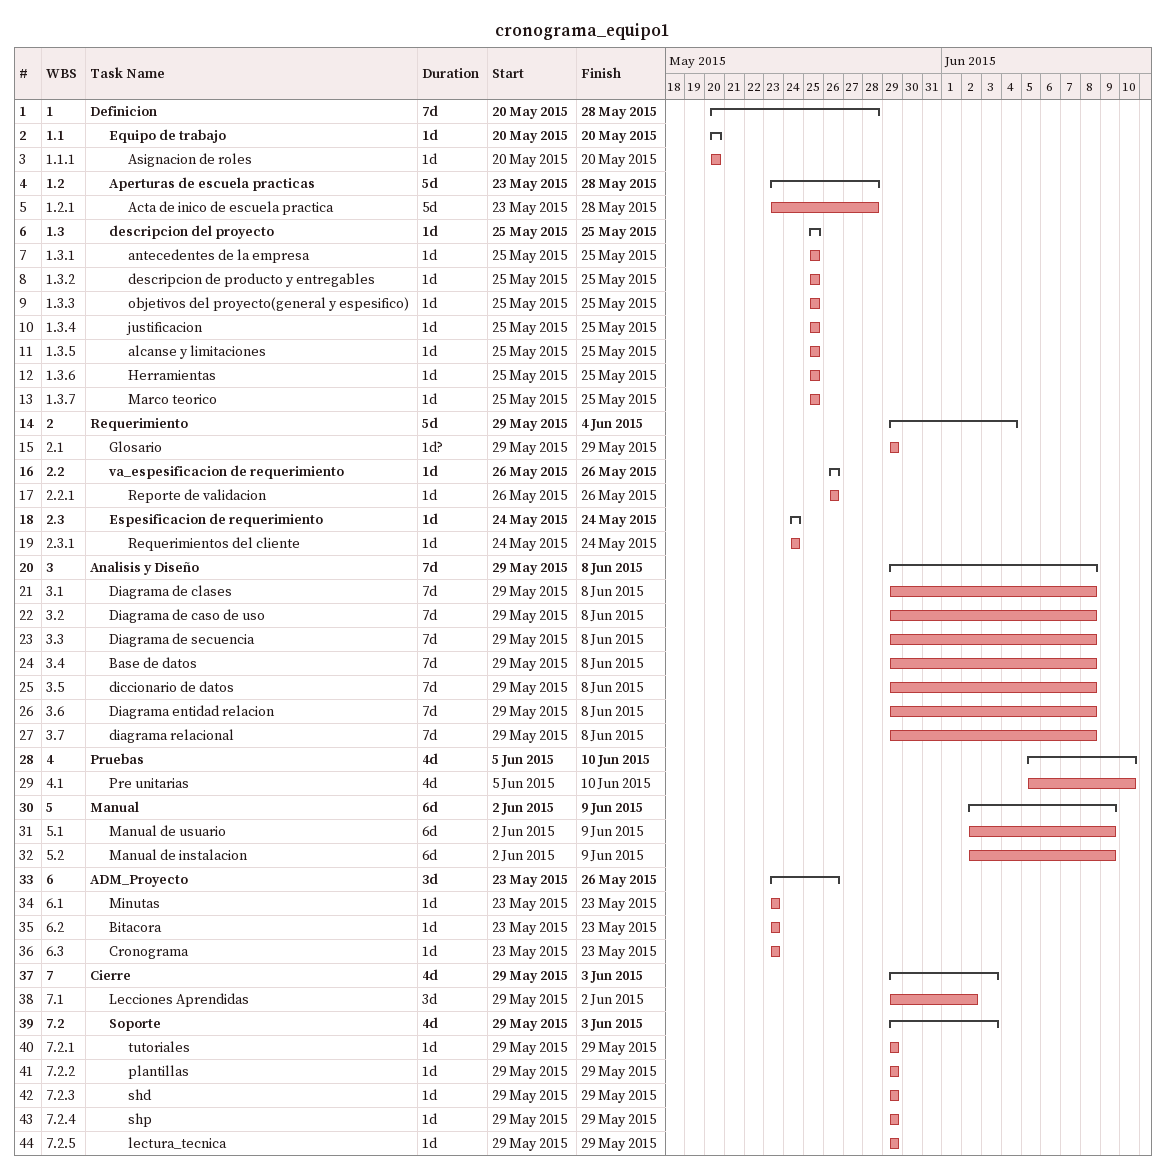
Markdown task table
cronograma_equipo1

| ID | WBS | Task | Duration | Start | Finish |
|---|---|---|---|---|---|
| 1 | 1 | **Definicion** | 7d | 2015-05-20 | 2015-05-28 |
| 2 | 1.1 | **Equipo de trabajo** | 1d | 2015-05-20 | 2015-05-20 |
| 3 | 1.1.1 | Asignacion de roles | 1d | 2015-05-20 | 2015-05-20 |
| 4 | 1.2 | **Aperturas de escuela practicas** | 5d | 2015-05-23 | 2015-05-28 |
| 5 | 1.2.1 | Acta de inico de escuela practica | 5d | 2015-05-23 | 2015-05-28 |
| 6 | 1.3 | **descripcion del proyecto** | 1d | 2015-05-25 | 2015-05-25 |
| 7 | 1.3.1 | antecedentes de la empresa | 1d | 2015-05-25 | 2015-05-25 |
| 8 | 1.3.2 | descripcion de producto y entregables | 1d | 2015-05-25 | 2015-05-25 |
| 9 | 1.3.3 | objetivos del proyecto(general y espesifico) | 1d | 2015-05-25 | 2015-05-25 |
| 10 | 1.3.4 | justificacion | 1d | 2015-05-25 | 2015-05-25 |
| 11 | 1.3.5 | alcanse y limitaciones | 1d | 2015-05-25 | 2015-05-25 |
| 12 | 1.3.6 | Herramientas | 1d | 2015-05-25 | 2015-05-25 |
| 13 | 1.3.7 | Marco teorico | 1d | 2015-05-25 | 2015-05-25 |
| 14 | 2 | **Requerimiento** | 5d | 2015-05-29 | 2015-06-04 |
| 15 | 2.1 | Glosario | 1d? | 2015-05-29 | 2015-05-29 |
| 16 | 2.2 | **va_espesificacion de requerimiento** | 1d | 2015-05-26 | 2015-05-26 |
| 17 | 2.2.1 | Reporte de validacion | 1d | 2015-05-26 | 2015-05-26 |
| 18 | 2.3 | **Espesificacion de requerimiento** | 1d | 2015-05-24 | 2015-05-24 |
| 19 | 2.3.1 | Requerimientos del cliente | 1d | 2015-05-24 | 2015-05-24 |
| 20 | 3 | **Analisis y Diseño** | 7d | 2015-05-29 | 2015-06-08 |
| 21 | 3.1 | Diagrama de clases | 7d | 2015-05-29 | 2015-06-08 |
| 22 | 3.2 | Diagrama de caso de uso | 7d | 2015-05-29 | 2015-06-08 |
| 23 | 3.3 | Diagrama de secuencia | 7d | 2015-05-29 | 2015-06-08 |
| 24 | 3.4 | Base de datos | 7d | 2015-05-29 | 2015-06-08 |
| 25 | 3.5 | diccionario de datos | 7d | 2015-05-29 | 2015-06-08 |
| 26 | 3.6 | Diagrama entidad relacion | 7d | 2015-05-29 | 2015-06-08 |
| 27 | 3.7 | diagrama relacional | 7d | 2015-05-29 | 2015-06-08 |
| 28 | 4 | **Pruebas** | 4d | 2015-06-05 | 2015-06-10 |
| 29 | 4.1 | Pre unitarias | 4d | 2015-06-05 | 2015-06-10 |
| 30 | 5 | **Manual** | 6d | 2015-06-02 | 2015-06-09 |
| 31 | 5.1 | Manual de usuario | 6d | 2015-06-02 | 2015-06-09 |
| 32 | 5.2 | Manual de instalacion | 6d | 2015-06-02 | 2015-06-09 |
| 33 | 6 | **ADM_Proyecto** | 3d | 2015-05-23 | 2015-05-26 |
| 34 | 6.1 | Minutas | 1d | 2015-05-23 | 2015-05-23 |
| 35 | 6.2 | Bitacora | 1d | 2015-05-23 | 2015-05-23 |
| 36 | 6.3 | Cronograma | 1d | 2015-05-23 | 2015-05-23 |
| 37 | 7 | **Cierre** | 4d | 2015-05-29 | 2015-06-03 |
| 38 | 7.1 | Lecciones Aprendidas | 3d | 2015-05-29 | 2015-06-02 |
| 39 | 7.2 | **Soporte** | 4d | 2015-05-29 | 2015-06-03 |
| 40 | 7.2.1 | tutoriales | 1d | 2015-05-29 | 2015-05-29 |
| 41 | 7.2.2 | plantillas | 1d | 2015-05-29 | 2015-05-29 |
| 42 | 7.2.3 | shd | 1d | 2015-05-29 | 2015-05-29 |
| 43 | 7.2.4 | shp | 1d | 2015-05-29 | 2015-05-29 |
| 44 | 7.2.5 | lectura_tecnica | 1d | 2015-05-29 | 2015-05-29 |
